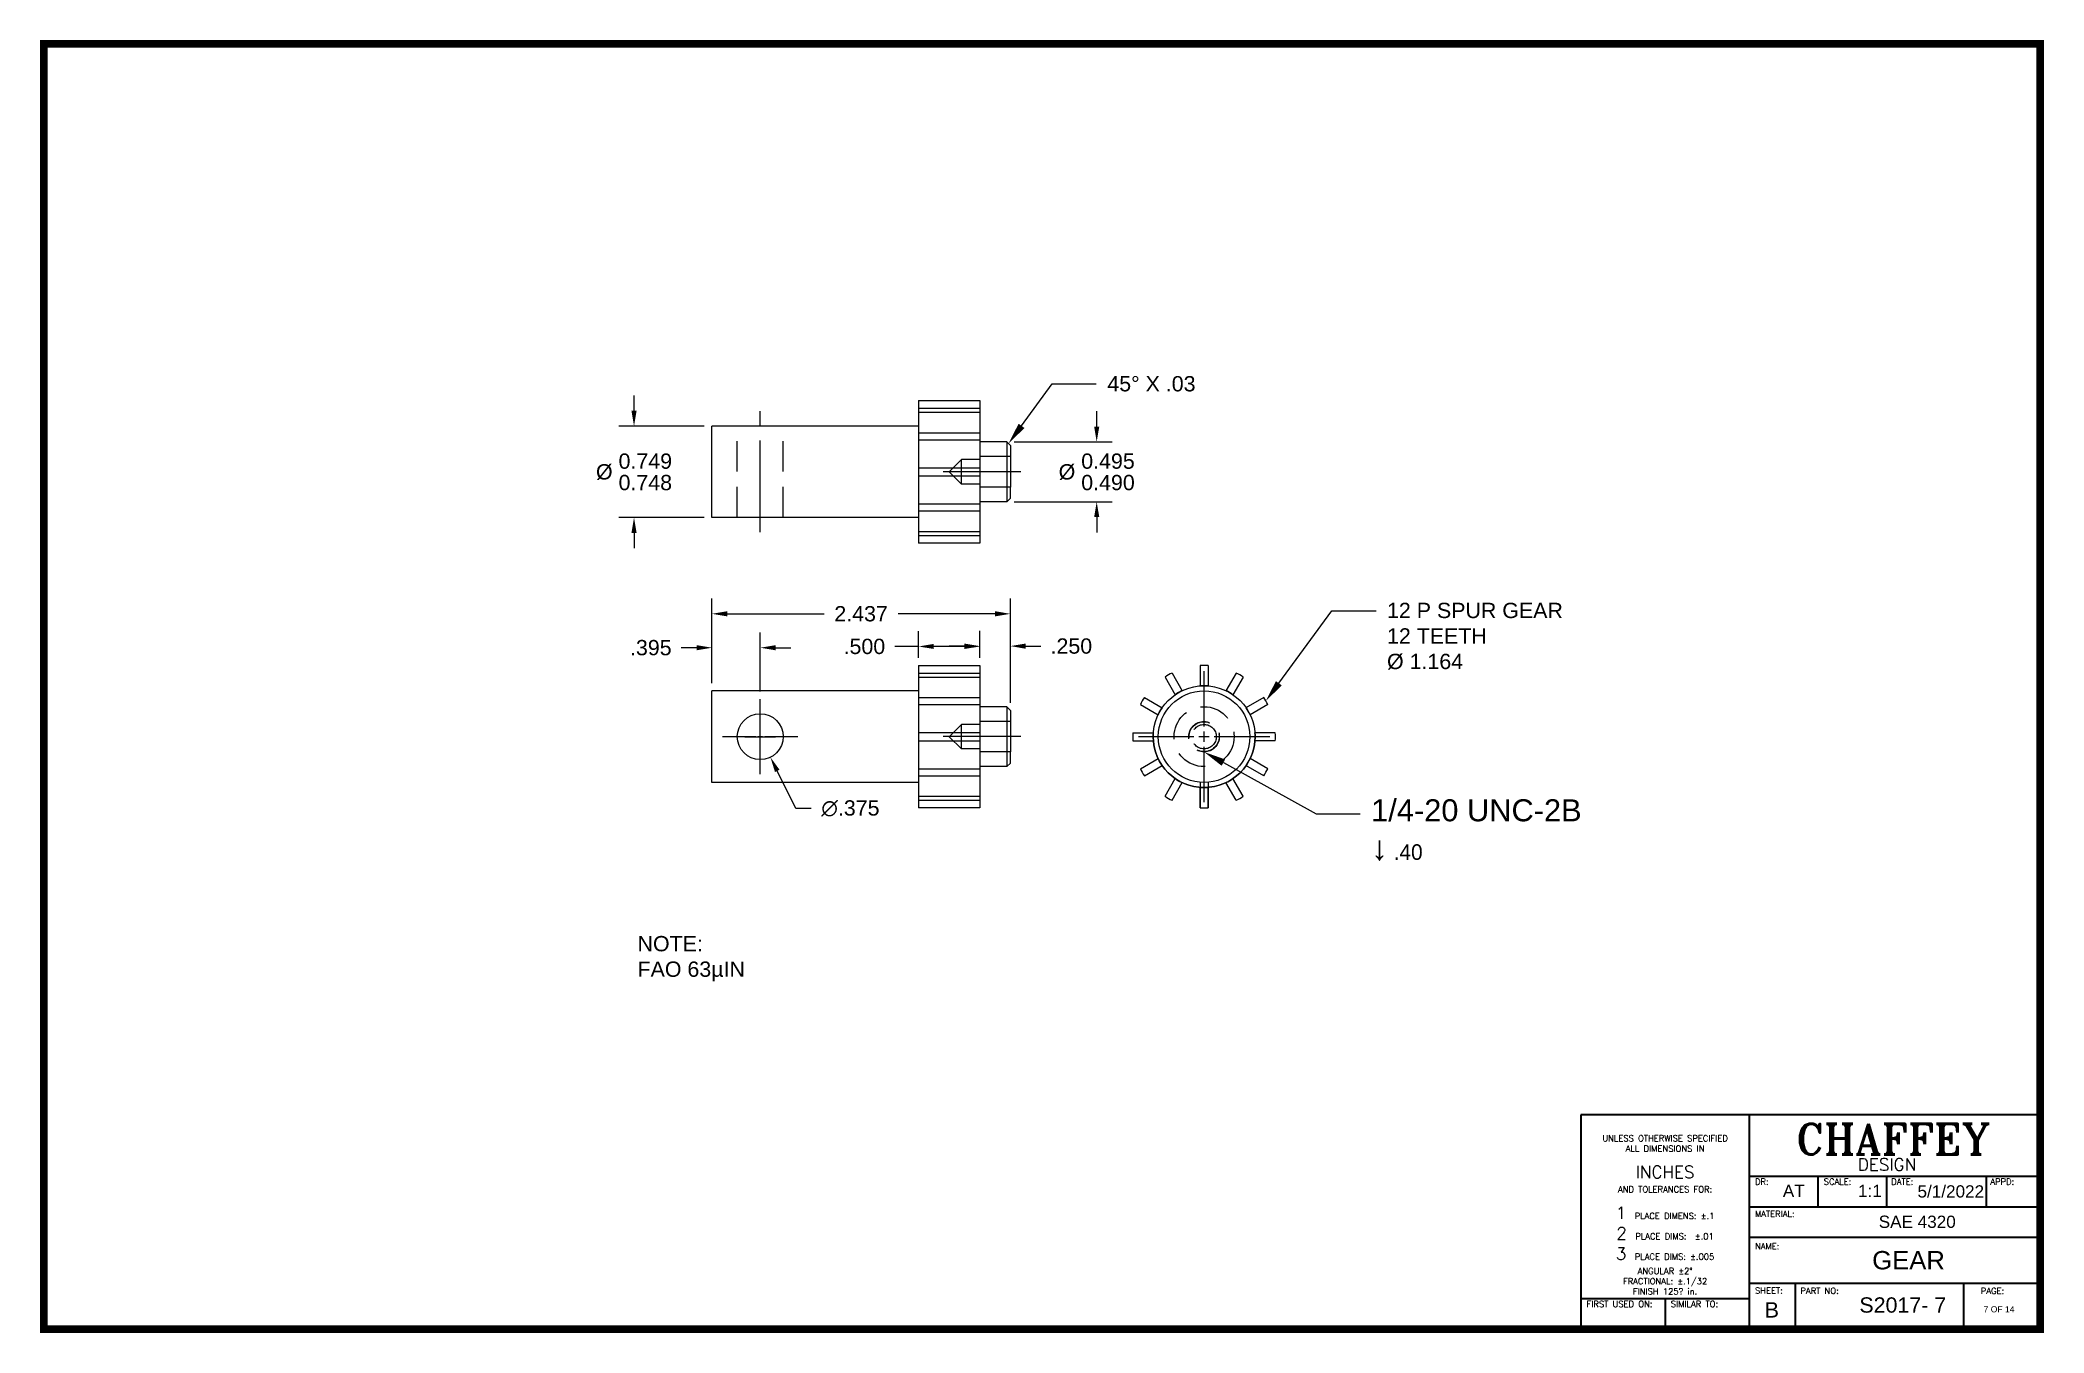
# Paper-space layout 'Layout1' of a CAD drawing. Header units: inches. Extents: x -0.4 to 16, y -0.1 to 10.5.
# The model-space entities are those that its viewports show. They can reach past a viewport. Long polylines and large blocks are cut down to what shows.
import ezdxf
from ezdxf import colors
from ezdxf.entities.mleader import LeaderData, LeaderLine
from ezdxf.enums import TextEntityAlignment as Align
from ezdxf.math import Vec2, Vec3

# ---------------------------------------------------------------- set-up
doc = ezdxf.new("R2010")
doc.units = ezdxf.units.IN
doc.header["$MEASUREMENT"] = 0
for name, pattern in [('CENTER', [2, 1.25, -0.25, 0.25, -0.25]), ('CENTER2', [1.125, 0.75, -0.125, 0.125, -0.125]), ('HIDDEN', [0.375, 0.25, -0.125])]:
    doc.linetypes.add(name, pattern=pattern)
for name, color, linetype in [('CENTER LINE', 1, 'CENTER'), ('DIM', 3, 'Continuous'), ('DIMENSION', 5, 'Continuous'), ('HIDEEN', 4, 'HIDDEN'), ('OBJECT', 252, 'Continuous'), ('TITLEBLOCK', 5, 'Continuous')]:
    doc.layers.add(name, color=color, linetype=linetype)
doc.layers.add('TITLE BLOCK', color=1, linetype='Continuous', lineweight=40)
doc.styles.add('CHAFFEY', font='romant.shx', dxfattribs={"height": 0.25})
doc.styles.add('DESIGN', font='romant.shx', dxfattribs={"height": 0.1})
doc.styles.add('SMALL TEXT', font='romans.shx', dxfattribs={"height": 0.05})
doc.styles.get("Standard").update_dxf_attribs({"font": 'arial.ttf'})
doc.styles.add('TABLE', font='arial.ttf')
doc.dimstyles.new('3 PLACES', dxfattribs={"dimtxt": 0.125, "dimasz": 0.125, "dimexe": 0.125, "dimexo": 0.0625, "dimgap": 0.09, "dimtad": 0, "dimtih": 1, "dimtoh": 1, "dimdec": 3, "dimzin": 4, "dimdsep": 46, "dimtxsty": 'Standard', "dimcen": 0.125, "dimadec": 0, "dimazin": 0, "dimtfac": 1, "dimtdec": 3, "dimtofl": 0, "dimtmove": 0, "dimatfit": 3, "dimfxl": 1, "dimtolj": 1, "dimtzin": 0, "dimarcsym": 0})
doc.dimstyles.new('LIMITS 3 PLACES', dxfattribs={"dimtxt": 0.125, "dimasz": 0.125, "dimexe": 0.125, "dimexo": 0.0625, "dimgap": 0.09, "dimtad": 0, "dimtih": 1, "dimtoh": 1, "dimdec": 3, "dimzin": 4, "dimdsep": 46, "dimtxsty": 'Standard', "dimcen": 0.125, "dimadec": 0, "dimazin": 0, "dimlim": 1, "dimtp": 0.001, "dimtfac": 1, "dimtdec": 3, "dimtofl": 0, "dimtmove": 0, "dimatfit": 3, "dimfxl": 1, "dimtolj": 1, "dimtzin": 0, "dimarcsym": 0})
doc.dimstyles.new('LIMITS 3 PLACES  .005', dxfattribs={"dimtxt": 0.125, "dimasz": 0.125, "dimexe": 0.125, "dimexo": 0.0625, "dimgap": 0.09, "dimtad": 0, "dimtih": 1, "dimtoh": 1, "dimdec": 3, "dimzin": 4, "dimdsep": 46, "dimtxsty": 'Standard', "dimcen": 0.125, "dimadec": 0, "dimazin": 0, "dimlim": 1, "dimtp": 0.005, "dimtfac": 1, "dimtdec": 3, "dimtofl": 0, "dimtmove": 0, "dimatfit": 3, "dimfxl": 1, "dimtolj": 1, "dimtzin": 0, "dimarcsym": 0})

# ---------------------------------------------------------------- blocks, each defined once
blk = doc.blocks.new('B SIZE(1)')
at = {"const_width": 0.0625}
blk.add_lwpolyline([(0, 0), (16.3, 0), (16.3, 10.5), (0, 10.5)], close=True, dxfattribs=at)
at = {"layer": 'TITLE BLOCK'}
for p, q in [((16.3, 1.75), (12.55, 1.75)), ((12.55, 1.75), (12.55, 0)), ((13.925, 1.75), (13.925, 0)), ((13.925, 1.25), (16.3, 1.25)), ((14.488, 1), (14.488, 1.25)), ((15.05, 1), (15.05, 1.25)), ((15.863, 1), (15.863, 1.25)), ((13.925, 1), (16.3, 1)), ((13.925, 0.75), (16.3, 0.75)), ((13.925, 0.375), (16.3, 0.375)), ((14.3, 0.375), (14.3, 0)), ((15.675, 0.375), (15.675, 0)), ((12.55, 0.25), (13.925, 0.25)), ((13.238, 0.25), (13.238, 0.003))]:
    blk.add_line(p, q, dxfattribs=at)
at = {"linetype": 'Continuous', "style": 'DESIGN'}
blk.add_text('DESIGN', height=0.1, dxfattribs=at).set_placement((15.05, 1.295), align=Align.CENTER)
at = {"linetype": 'Continuous', "style": 'SMALL TEXT'}
for s, p in [('DR:', (13.972, 1.18)), ('SCALE:', (14.534, 1.18)), ('DATE:', (15.085, 1.18)), ('APPD:', (15.894, 1.18)), ('MATERIAL:', (13.972, 0.916)), ('NAME:', (13.972, 0.652)), ('SHEET:', (13.972, 0.29)), ('PART NO:', (14.343, 0.288)), ('PAGE:', (15.816, 0.287)), ('FIRST USED ON:', (12.597, 0.18)), ('SIMILAR TO:', (13.285, 0.18))]:
    blk.add_text(s, height=0.05, dxfattribs=at).set_placement(p)
at = {"linetype": 'Continuous', "attachment_point": 2}
for s, insert, char_height, width, style in [('CHAFFEY', (15.102, 1.677), 0.25, 1.58631, 'CHAFFEY'), ('\\P\\PUNLESS OTHERWISE SPECIFIED\\PALL DIMENSIONS IN \\P\\P{\\H2x;INCHES\\P}AND TOLERANCES FOR:\\P\\P{\\H2x;1 }PLACE DIMENS: %%P.1\\P{\\H2x;2 }PLACE DIMS:  %%P.01\\P{\\H2x;3 }PLACE DIMS: %%P.005\\PANGULAR %%P2%%D\\PFRACTIONAL: %%P.1/32\\PFINISH 125? in.', (13.238, 1.75), 0.05, 1.375, 'SMALL TEXT')]:
    blk.add_mtext(s, dxfattribs=dict(at, insert=insert, char_height=char_height, width=width, style=style))
at = {"layer": 'TITLEBLOCK', "style": 'TABLE'}
for tag, height, p in [('DRAWN_BY', 0.1, (14.289, 1.129)), ('SCALE', 0.1, (14.91, 1.129)), ('DATE', 0.1, (15.571, 1.127)), ('MATERIAL', 0.1, (15.297, 0.877)), ('PART_NAME', 0.15, (15.226, 0.563)), ('SHEET_SIZE', 0.125, (14.11, 0.157)), ('PART_NUMBER', 0.125, (15.179, 0.197)), ('PAGE_NUMBER', 0.05, (15.965, 0.162))]:
    blk.add_attdef(tag, text='', height=height, dxfattribs=at).set_placement(p, align=Align.MIDDLE)
blk = doc.blocks.new('*U7')
at = {"layer": 'OBJECT'}
for p, q in [((-0.033, 0.083), (-0.033, -0.084)), ((0.033, 0.083), (0.033, -0.084))]:
    blk.add_line(p, q, dxfattribs=at)
for radius, start, end in [(0.582, 86.7495, 93.2505), (0.416, 85.4512, 94.5488)]:
    blk.add_arc((0, -0.498), radius, start, end, dxfattribs=at)
blk = doc.blocks.new('*U8')
at = {"layer": 'OBJECT', "color": 0, "linetype": 'ByBlock', "lineweight": -2, "transparency": 16777216}
for p, rotation in [((15.368, 15.13), 29.99999999999999), ((15.866, 15.13), 330.0000000000001), ((15.185, 14.948), 59.99999999999999), ((16.048, 14.948), 299.9999999999999), ((15.118, 14.698), 90), ((16.115, 14.698), 270), ((15.185, 14.449), 120), ((16.048, 14.449), 240), ((15.368, 14.267), 150), ((15.617, 14.2), 180), ((15.866, 14.267), 210)]:
    blk.add_blockref('*U7', p, dxfattribs=dict(at, rotation=rotation))
blk.add_blockref('*U7', (15.617, 15.197), dxfattribs=at)
blk = doc.blocks.new('*U9')
at = {"layer": 'CENTER LINE', "color": 0, "linetype": 'CENTER2', "transparency": 16777216}
for p, q in [((0, 0.0375), (0, 0.3075)), ((-0.3075, 0), (-0.0375, 0)), ((0.0375, 0), (0.3075, 0)), ((0, -0.3075), (0, -0.0375))]:
    blk.add_line(p, q, dxfattribs=at)
at = {"layer": 'CENTER LINE', "color": 0, "linetype": 'Continuous', "transparency": 16777216}
for p, q in [((-0.01875, 0), (0.01875, 0)), ((0, -0.01875), (0, 0.01875))]:
    blk.add_line(p, q, dxfattribs=at)
blk = doc.blocks.new('*U10')
at = {"layer": 'CENTER LINE', "color": 0, "linetype": 'CENTER2', "transparency": 16777216}
for p, q in [((0, 0.08322), (0, 0.5361)), ((-0.5361, 0), (-0.08322, 0)), ((0.08322, 0), (0.5361, 0)), ((0, -0.5361), (0, -0.08322))]:
    blk.add_line(p, q, dxfattribs=at)
at = {"layer": 'CENTER LINE', "color": 0, "linetype": 'Continuous', "transparency": 16777216}
for p, q in [((-0.04161, 0), (0.04161, 0)), ((0, -0.04161), (0, 0.04161))]:
    blk.add_line(p, q, dxfattribs=at)
blk = doc.blocks.new('*D11')
at = {"layer": 'Defpoints', "color": 0, "transparency": 16777216}
for p in [(17.594, 15.425), (17.199, 15.072), (17.594, 15.006)]:
    blk.add_point(p, dxfattribs=at)
at = {"layer": 'DIMENSION', "color": 0, "lineweight": -2, "transparency": 16777216}
for p, q in [((17.199, 15.135), (17.199, 15.55)), ((17.594, 15.068), (17.594, 15.55)), ((17.074, 15.425), (16.949, 15.425)), ((17.719, 15.425), (17.844, 15.425))]:
    blk.add_line(p, q, dxfattribs=at)
at = {"layer": 'DIMENSION', "color": 0, "transparency": 16777216}
for points in [[(17.074, 15.446), (17.074, 15.404), (17.199, 15.425)], [(17.719, 15.446), (17.719, 15.404), (17.594, 15.425)]]:
    blk.add_solid(points, dxfattribs=at)
at = {"layer": 'DIMENSION', "color": 0, "transparency": 16777216, "insert": (16.7, 15.425), "char_height": 0.125, "attachment_point": 5}
blk.add_mtext('\\A1;.395', dxfattribs=at)
blk = doc.blocks.new('*D12')
at = {"layer": 'Defpoints', "color": 0, "transparency": 16777216}
for p in [(19.636, 15.702), (17.199, 15.072), (19.636, 14.913)]:
    blk.add_point(p, dxfattribs=at)
at = {"layer": 'DIMENSION', "color": 0, "lineweight": -2, "transparency": 16777216}
for p, q in [((17.199, 15.135), (17.199, 15.827)), ((19.636, 14.976), (19.636, 15.827)), ((17.324, 15.702), (18.115, 15.702)), ((19.511, 15.702), (18.719, 15.702))]:
    blk.add_line(p, q, dxfattribs=at)
at = {"layer": 'DIMENSION', "color": 0, "transparency": 16777216}
for points in [[(17.324, 15.723), (17.324, 15.681), (17.199, 15.702)], [(19.511, 15.723), (19.511, 15.681), (19.636, 15.702)]]:
    blk.add_solid(points, dxfattribs=at)
at = {"layer": 'DIMENSION', "color": 0, "transparency": 16777216, "insert": (18.417, 15.702), "char_height": 0.125, "attachment_point": 5}
blk.add_mtext('\\A1;2.437', dxfattribs=at)
blk = doc.blocks.new('*D13')
at = {"layer": 'Defpoints', "color": 0, "transparency": 16777216}
for p in [(19.386, 15.438), (19.386, 15.28), (19.636, 14.913)]:
    blk.add_point(p, dxfattribs=at)
at = {"layer": 'DIMENSION', "color": 0, "lineweight": -2, "transparency": 16777216}
for p, q in [((19.386, 15.343), (19.386, 15.563)), ((19.636, 14.976), (19.636, 15.563)), ((19.261, 15.438), (19.136, 15.438)), ((19.761, 15.438), (19.886, 15.438))]:
    blk.add_line(p, q, dxfattribs=at)
at = {"layer": 'DIMENSION', "color": 0, "transparency": 16777216}
for points in [[(19.261, 15.459), (19.261, 15.417), (19.386, 15.438)], [(19.761, 15.459), (19.761, 15.417), (19.636, 15.438)]]:
    blk.add_solid(points, dxfattribs=at)
at = {"layer": 'DIMENSION', "color": 0, "transparency": 16777216, "insert": (20.134, 15.438), "char_height": 0.125, "attachment_point": 5}
blk.add_mtext('\\A1;.250', dxfattribs=at)
blk = doc.blocks.new('*D14')
at = {"layer": 'Defpoints', "color": 0, "transparency": 16777216}
for p in [(18.886, 15.435), (18.886, 15.28), (19.386, 15.28)]:
    blk.add_point(p, dxfattribs=at)
at = {"layer": 'DIMENSION', "color": 0, "lineweight": -2, "transparency": 16777216}
for p, q in [((18.886, 15.343), (18.886, 15.56)), ((19.386, 15.343), (19.386, 15.56)), ((18.886, 15.435), (18.692, 15.435)), ((19.261, 15.435), (19.011, 15.435))]:
    blk.add_line(p, q, dxfattribs=at)
at = {"layer": 'DIMENSION', "color": 0, "transparency": 16777216}
for points in [[(19.011, 15.456), (19.011, 15.415), (18.886, 15.435)], [(19.261, 15.456), (19.261, 15.415), (19.386, 15.435)]]:
    blk.add_solid(points, dxfattribs=at)
at = {"layer": 'DIMENSION', "color": 0, "transparency": 16777216, "insert": (18.444, 15.435), "char_height": 0.125, "attachment_point": 5}
blk.add_mtext('\\A1;.500', dxfattribs=at)
blk = doc.blocks.new('*D15')
at = {"layer": 'Defpoints', "color": 0, "transparency": 16777216}
for p in [(17.511, 14.866), (17.677, 14.53)]:
    blk.add_point(p, dxfattribs=at)
at = {"layer": 'DIMENSION', "color": 0, "lineweight": -2, "transparency": 16777216}
for p, q in [((17.594, 14.573), (17.594, 14.823)), ((17.469, 14.698), (17.719, 14.698)), ((17.884, 14.112), (17.732, 14.418)), ((18.009, 14.112), (17.884, 14.112))]:
    blk.add_line(p, q, dxfattribs=at)
at = {"layer": 'DIMENSION', "color": 0, "transparency": 16777216}
blk.add_solid([(17.751, 14.428), (17.714, 14.409), (17.677, 14.53)], dxfattribs=at)
at = {"layer": 'DIMENSION', "color": 0, "transparency": 16777216, "insert": (18.33, 14.112), "char_height": 0.125, "attachment_point": 5}
blk.add_mtext('\\A1;∅.375', dxfattribs=at)
blk = doc.blocks.new('*D16')
at = {"layer": 'Defpoints', "color": 0, "transparency": 16777216}
for p in [(17.199, 17.236), (16.563, 16.488), (17.199, 16.488)]:
    blk.add_point(p, dxfattribs=at)
at = {"layer": 'DIMENSION', "color": 0, "lineweight": -2, "transparency": 16777216}
for p, q in [((16.563, 17.361), (16.563, 17.486)), ((17.136, 17.236), (16.438, 17.236)), ((17.136, 16.488), (16.438, 16.488)), ((16.563, 16.363), (16.563, 16.238))]:
    blk.add_line(p, q, dxfattribs=at)
at = {"layer": 'DIMENSION', "color": 0, "transparency": 16777216}
for points in [[(16.542, 17.361), (16.584, 17.361), (16.563, 17.236)], [(16.542, 16.363), (16.584, 16.363), (16.563, 16.488)]]:
    blk.add_solid(points, dxfattribs=at)
at = {"layer": 'DIMENSION', "color": 0, "transparency": 16777216, "insert": (16.563, 16.862), "char_height": 0.125, "attachment_point": 5}
blk.add_mtext('\\A1;%%C \\S0.749^ 0.748;', dxfattribs=at)
blk = doc.blocks.new('*D18')
at = {"layer": 'Defpoints', "color": 0, "transparency": 16777216}
for p in [(19.606, 17.107), (19.606, 16.617), (20.341, 16.617)]:
    blk.add_point(p, dxfattribs=at)
at = {"layer": 'DIMENSION', "color": 0, "lineweight": -2, "transparency": 16777216}
for p, q in [((20.341, 17.232), (20.341, 17.357)), ((19.668, 17.107), (20.466, 17.107)), ((19.668, 16.617), (20.466, 16.617)), ((20.341, 16.492), (20.341, 16.367))]:
    blk.add_line(p, q, dxfattribs=at)
at = {"layer": 'DIMENSION', "color": 0, "transparency": 16777216}
for points in [[(20.32, 17.232), (20.362, 17.232), (20.341, 17.107)], [(20.32, 16.492), (20.362, 16.492), (20.341, 16.617)]]:
    blk.add_solid(points, dxfattribs=at)
at = {"layer": 'DIMENSION', "color": 0, "transparency": 16777216, "insert": (20.341, 16.862), "char_height": 0.125, "width": 0.87855, "attachment_point": 5}
blk.add_mtext('\\A1;%%C \\S0.495^ 0.490;', dxfattribs=at)
blk = doc.blocks.new('*U19')
at = {"layer": 'CENTER LINE', "color": 0, "linetype": 'CENTER2', "transparency": 16777216}
blk.add_line((0, -0.494), (0, 0.494), dxfattribs=at)
blk = doc.blocks.new('N')
at = {"layer": 'CENTER LINE', "insert": (-0.037, 0.343), "char_height": 0.2, "attachment_point": 1}
blk.add_mtext_dynamic_manual_height_columns('{\\H0.625x;NOTE:\\PFAO 63µIN\\fMS Shell Dlg 2|b0|i0|c0|p0; }', width=2.16723, gutter_width=1, heights=[0], dxfattribs=at)

msp = doc.modelspace()

# ---------------------------------------------------------------- linework, layer by layer
at = {"layer": 'CENTER LINE'}
for p, q in [((19.7207, 16.8624), (19.0863, 16.8624)), ((19.7207, 14.6984), (19.0863, 14.6984))]:
    msp.add_line(p, q, dxfattribs=at)
at = {"layer": 'HIDEEN'}
for p, q in [((17.4063, 16.4884), (17.4063, 17.2364)), ((17.7813, 16.4884), (17.7813, 17.2364)), ((19.2358, 16.9624), (19.1367, 16.8621)), ((19.2358, 16.7624), (19.1367, 16.8621)), ((19.3858, 16.9624), (19.2358, 16.9624)), ((19.2358, 16.7624), (19.2358, 16.9624)), ((19.6358, 16.9874), (19.3858, 16.9874)), ((19.3858, 16.9874), (19.3858, 16.9624)), ((19.3858, 16.7624), (19.2358, 16.7624)), ((19.3858, 16.7624), (19.3858, 16.7374)), ((19.6358, 16.7374), (19.3858, 16.7374)), ((19.2358, 14.7984), (19.1367, 14.6981)), ((19.3858, 14.7984), (19.2358, 14.7984)), ((19.2358, 14.5984), (19.2358, 14.7984)), ((19.6358, 14.8234), (19.3858, 14.8234)), ((19.3858, 14.8234), (19.3858, 14.7984)), ((19.2358, 14.5984), (19.1367, 14.6981)), ((19.3858, 14.5984), (19.2358, 14.5984)), ((19.3858, 14.5984), (19.3858, 14.5734)), ((19.6358, 14.5734), (19.3858, 14.5734))]:
    msp.add_line(p, q, dxfattribs=at)
for radius in [0.245, 0.125, 0.1225, 0.1]:
    msp.add_circle((21.2178, 14.6984), radius, dxfattribs=at)
at = {"layer": 'OBJECT'}
for p, q in [((18.8858, 17.4444), (19.3858, 17.4444)), ((18.8858, 17.4444), (18.8858, 16.2804)), ((18.8858, 17.3821), (19.3858, 17.3821)), ((18.8858, 17.3491), (19.3858, 17.3491)), ((19.3858, 17.4444), (19.3858, 16.2804)), ((17.1988, 16.4884), (17.1988, 17.2364)), ((18.8858, 17.2364), (17.1988, 17.2364)), ((18.8858, 17.1815), (19.3858, 17.1815)), ((18.8858, 17.1243), (19.3858, 17.1243)), ((19.6058, 17.1074), (19.3858, 17.1074)), ((19.6058, 17.1074), (19.6058, 16.9874)), ((19.6058, 17.1074), (19.6358, 17.0772)), ((19.6358, 17.0772), (19.6358, 16.9874)), ((18.8858, 16.9874), (18.8858, 16.7374)), ((18.8858, 16.8954), (19.3858, 16.8954)), ((19.6358, 16.8624), (19.3858, 16.8624)), ((19.6058, 16.9874), (19.6058, 16.7374)), ((19.6358, 16.9874), (19.6358, 16.7374)), ((18.8858, 16.8294), (19.3858, 16.8294)), ((19.6058, 16.7374), (19.6058, 16.6174)), ((19.6358, 16.647), (19.6358, 16.7374)), ((18.8858, 16.6004), (19.3858, 16.6004)), ((18.8858, 16.5433), (19.3858, 16.5433)), ((19.6058, 16.6174), (19.3858, 16.6174)), ((19.6058, 16.6174), (19.6358, 16.647)), ((18.8858, 16.4884), (17.1988, 16.4884)), ((18.8858, 16.3757), (19.3858, 16.3757)), ((18.8858, 16.3427), (19.3858, 16.3427)), ((19.3858, 16.2804), (18.8858, 16.2804)), ((18.8858, 15.2804), (19.3858, 15.2804)), ((18.8858, 15.2804), (18.8858, 14.1164)), ((18.8858, 15.2181), (19.3858, 15.2181)), ((19.3858, 15.2804), (19.3858, 14.1164)), ((17.1988, 14.3244), (17.1988, 15.0724)), ((18.8858, 15.0724), (17.1988, 15.0724)), ((18.8858, 15.1851), (19.3858, 15.1851)), ((18.8858, 15.0175), (19.3858, 15.0175)), ((18.8858, 14.9603), (19.3858, 14.9603)), ((19.6058, 14.9434), (19.3858, 14.9434)), ((19.6058, 14.9434), (19.6058, 14.8234)), ((19.6058, 14.9434), (19.6358, 14.9132)), ((19.6358, 14.9132), (19.6358, 14.8234)), ((18.8858, 14.8234), (18.8858, 14.5734)), ((18.8858, 14.7314), (19.3858, 14.7314)), ((19.6058, 14.8234), (19.6058, 14.5734)), ((19.6358, 14.8234), (19.6358, 14.5734)), ((18.8858, 14.6654), (19.3858, 14.6654)), ((19.6358, 14.6984), (19.3858, 14.6984)), ((19.6058, 14.5734), (19.6058, 14.4534)), ((19.6358, 14.483), (19.6358, 14.5734)), ((18.8858, 14.4364), (19.3858, 14.4364)), ((19.6058, 14.4534), (19.3858, 14.4534)), ((19.6058, 14.4534), (19.6358, 14.483)), ((18.8858, 14.3244), (17.1988, 14.3244)), ((18.8858, 14.3793), (19.3858, 14.3793)), ((21.1848, 14.3258), (21.1848, 14.1164)), ((21.2508, 14.3258), (21.2508, 14.1164)), ((18.8858, 14.2117), (19.3858, 14.2117)), ((18.8858, 14.1787), (19.3858, 14.1787)), ((19.3858, 14.1164), (18.8858, 14.1164))]:
    msp.add_line(p, q, dxfattribs=at)
for centre, radius in [((21.2178, 14.6984), 0.4161), ((21.2178, 14.6984), 0.374), ((17.5938, 14.6984), 0.1875)]:
    msp.add_circle(centre, radius, dxfattribs=at)
msp.add_arc((21.2178, 14.6984), 0.4161, 180, 0, dxfattribs=at)

# ---------------------------------------------------------------- block references
at = {"layer": 'CENTER LINE', "linetype": 'CENTER2'}
for name, p in [('*U19', (17.5938, 16.8624)), ('*U10', (21.2178, 14.6984)), ('*U9', (17.5938, 14.6984))]:
    msp.add_blockref(name, p, dxfattribs=at)
at = {"layer": 'CENTER LINE'}
msp.add_blockref('N', (16.6286, 12.7269), dxfattribs=at)
at = {"layer": 'OBJECT'}
msp.add_blockref('*U8', (5.601, 0), dxfattribs=at)

# ---------------------------------------------------------------- dimensions: what is measured, and where the dimension line sits
at = {"layer": 'DIMENSION'}
for base, p1, p2, dimstyle, picture, middle in [((16.5632, 16.4884), (17.1988, 17.2364), (17.1988, 16.4884), 'LIMITS 3 PLACES', '*D16', (16.5632, 16.8624)), ((20.3409, 16.6174), (19.6058, 17.1074), (19.6058, 16.6174), 'LIMITS 3 PLACES  .005', '*D18', (20.3409, 16.8624))]:
    dim = msp.add_linear_dim(base=base, p1=p1, p2=p2, angle=90, text='%%C <>', dimstyle=dimstyle, dxfattribs=at)
    dim.commit()
    dim.dimension.update_dxf_attribs({"geometry": picture, "text_midpoint": middle})
for base, p1, p2, picture, middle in [((19.6358, 15.7021), (17.1988, 15.0724), (19.6358, 14.9132), '*D12', (18.4173, 15.7021)), ((17.5938, 15.4253), (17.1988, 15.0724), (17.5938, 15.0059), '*D11', (16.7003, 15.4253)), ((18.8858, 15.4354), (19.3858, 15.2804), (18.8858, 15.2804), '*D14', (18.4441, 15.4354)), ((19.3858, 15.4381), (19.6358, 14.9132), (19.3858, 15.2804), '*D13', (20.1336, 15.4381))]:
    dim = msp.add_linear_dim(base=base, p1=p1, p2=p2, dimstyle='3 PLACES', dxfattribs=at)
    dim.commit()
    dim.dimension.update_dxf_attribs({"geometry": picture, "text_midpoint": middle, "dimtype": 160})
dim = msp.add_diameter_dim_2p(p1=(17.5106, 14.8664), p2=(17.6769, 14.5303), dimstyle='3 PLACES', dxfattribs=at)
dim.commit()
dim.dimension.update_dxf_attribs({"geometry": '*D15', "text_midpoint": (18.3296, 14.1123), "dimtype": 163})

# ---------------------------------------------------------------- leaders
ml = msp.add_multileader_mtext('Standard', dxfattribs=at)
ml.set_content('45° X .03', color=256)
ml.set_leader_properties()
ml.build(insert=Vec2(0, 0))
ml.multileader.update_dxf_attribs({"dogleg_length": 0.36, "arrow_head_size": 0.18})
ctx = ml.context
ctx.base_point, ctx.char_height, ctx.arrow_head_size, ctx.landing_gap_size, ctx.plane_origin = Vec3(20.3378, 17.5806), 0.125, 0.18, 0.09, Vec3(19.6208, 17.0923)
notes = []
notes.append((ctx, [(0, (1, 1, 0), (19.9778, 17.5806), (1, 0), 0.36, [(0, [(19.6208, 17.0923)], 0, [])])]))
ctx.mtext.insert, ctx.mtext.flow_direction = Vec3(20.4278, 17.6443), 5
ml = msp.add_multileader_mtext('Standard', dxfattribs=at)
ml.set_content('12 P SPUR GEAR\\P12 TEETH\\P%%C 1.164', color=256)
ml.set_leader_properties()
ml.build(insert=Vec2(0, 0))
ml.multileader.update_dxf_attribs({"dogleg_length": 0.36, "arrow_head_size": 0.18})
ctx = ml.context
ctx.base_point, ctx.char_height, ctx.arrow_head_size, ctx.landing_gap_size, ctx.plane_origin = Vec3(22.6216, 15.7272), 0.125, 0.18, 0.09, Vec3(21.7218, 14.9894)
notes.append((ctx, [(0, (1, 1, 0), (22.2616, 15.7272), (1, 0), 0.36, [(0, [(21.7218, 14.9894)], 0, [])])]))
ctx.mtext.insert, ctx.mtext.flow_direction = Vec3(22.7116, 15.7922), 5
ml = msp.add_multileader_mtext('Standard', dxfattribs=at)
ml.set_content('1/4-20 UNC-2B\\P{\\H1.08333x;↓\\fMS Shell Dlg 2|b0|i0|c0|p0;\\H0.65385x; .40}', color=256)
ml.set_leader_properties()
ml.build(insert=Vec2(0, 0))
ml.multileader.update_dxf_attribs({"dogleg_length": 0.36, "arrow_head_size": 0.18})
ctx = ml.context
ctx.base_point, ctx.char_height, ctx.arrow_head_size, ctx.landing_gap_size, ctx.plane_origin = Vec3(22.492, 14.0683), 0.18, 0.18, 0.09, Vec3(21.2178, 14.5734)
notes.append((ctx, [(0, (1, 1, 0), (22.132, 14.0683), (1, 0), 0.36, [(0, [(21.2178, 14.5734)], 0, [])])]))
ctx.mtext.insert, ctx.mtext.flow_direction = Vec3(22.582, 14.1868), 5
for ctx, leaders in notes:
    for number, flags, end, landing, length, lines in leaders:
        leader = LeaderData()
        leader.index, (leader.has_last_leader_line, leader.has_dogleg_vector, leader.attachment_direction) = number, flags
        leader.last_leader_point, leader.dogleg_vector, leader.dogleg_length = Vec3(end), Vec3(landing), length
        for number, points, colour, breaks in lines:
            line = LeaderLine()
            line.index, line.vertices, line.color, line.breaks = number, Vec3.list(points), colors.encode_raw_color(colour), breaks
            leader.lines.append(line)
        ctx.leaders.append(leader)

psp = doc.layouts.get("Layout1")

# ---------------------------------------------------------------- block references
at = {"layer": 'DIM'}
psp.add_blockref('B SIZE(1)', (-0.37, -0.073), dxfattribs=at).add_auto_attribs({'PAGE_NUMBER': '7 OF 14', 'PART_NUMBER': 'S2017- 7', 'SHEET_SIZE': 'B', 'PART_NAME': 'GEAR', 'MATERIAL': 'SAE 4320', 'DATE': '5/1/2022', 'SCALE': '1:1', 'DRAWN_BY': 'AT'})

# ---------------------------------------------------------------- viewports
at = {"layer": 'HIDEEN'}
psp.add_viewport(center=(7.78, 5.177), size=(16.3, 10.5), view_center_point=(19.8941, 15.1083), view_height=10.5, dxfattribs=at)

doc.saveas('drawing.dxf')
